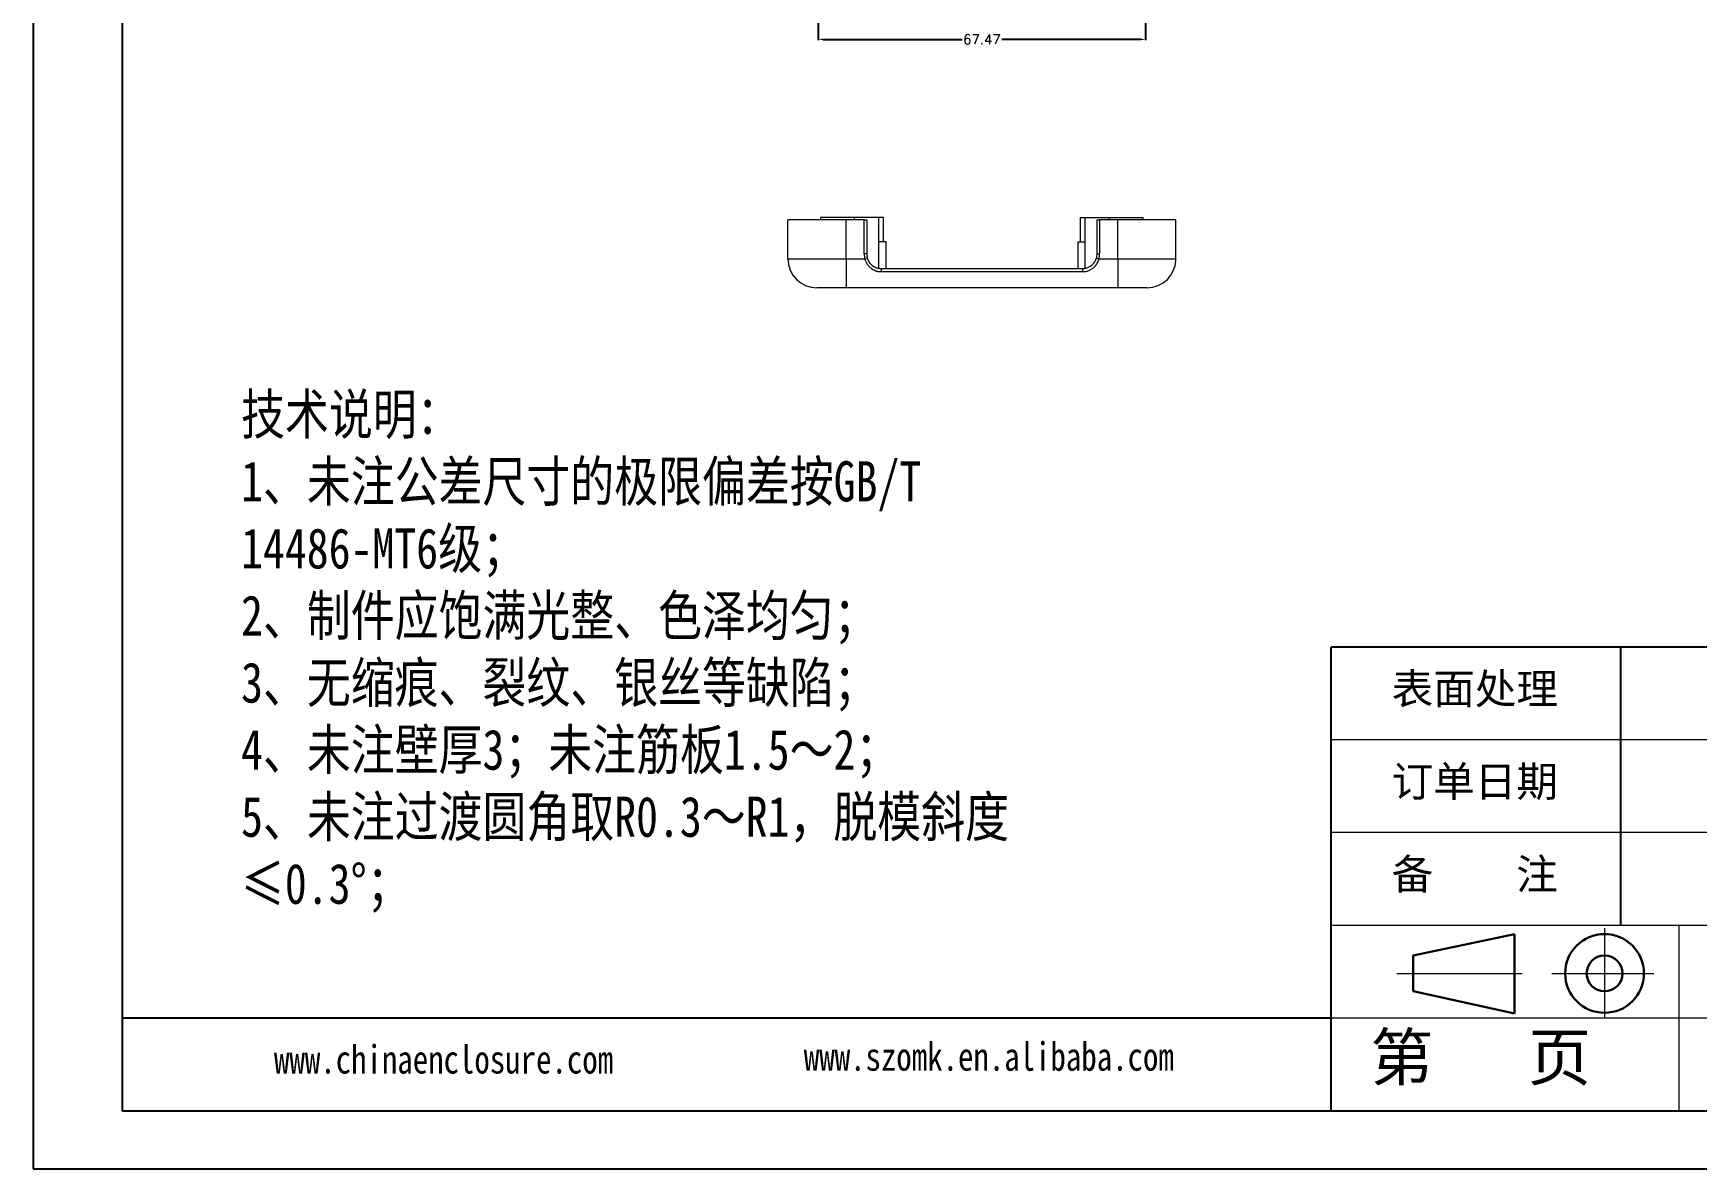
# Model space of a CAD drawing. Header units: inches. Extents: x 1209 to 3085, y 1126 to 1627.
# Drawn here: x 1209.4 to 1552.3, y 1125.7 to 1359.7 of the extents above; entities that cross this region are included whole.
import ezdxf

# ---------------------------------------------------------------- set-up
doc = ezdxf.new("R2010")
doc.units = ezdxf.units.IN
doc.header["$LTSCALE"] = 15
doc.linetypes.add('CENTER2', pattern=[28.575, 19.05, -3.175, 3.175, -3.175])
doc.layers.add('文字', color=81, linetype='Continuous')
for name, color, linetype, lineweight in [('粗实线', 7, 'Continuous', 30), ('细实线', 3, 'Continuous', 9), ('细点划线', 2, 'CENTER2', 9)]:
    doc.layers.add(name, color=color, linetype=linetype, lineweight=lineweight)
doc.styles.get("Standard").update_dxf_attribs({"font": 'txt', "bigfont": 'gbcbig.shx'})
doc.styles.add('宋体', font='', dxfattribs={"width": 0.8, "height": 3.5})
doc.styles.get('宋体').set_extended_font_data('SimSun')
doc.dimstyles.new('2.5', dxfattribs={"dimtxt": 2, "dimasz": 1, "dimexe": 0.18, "dimexo": 0.0625, "dimgap": 0.09, "dimtad": 0, "dimtih": 1, "dimtoh": 1, "dimzin": 0, "dimdsep": 46, "dimtxsty": 'Standard', "dimcen": 1, "dimadec": 0, "dimazin": 2, "dimtfac": 1, "dimtofl": 0, "dimtmove": 0, "dimatfit": 3, "dimfxl": 1, "dimtolj": 1, "dimtzin": 0, "dimarcsym": 0})

# ---------------------------------------------------------------- blocks, each defined once
blk = doc.blocks.new('*D190')
at = {"color": 0, "lineweight": -2, "transparency": 16777216}
for p, q in [((1371.16, 1424.95), (1371.16, 1358.24)), ((1438.64, 1424.95), (1438.64, 1358.24)), ((1372.16, 1358.42), (1400.81, 1358.42)), ((1437.64, 1358.42), (1408.99, 1358.42))]:
    blk.add_line(p, q, dxfattribs=at)
at = {"color": 0, "transparency": 16777216}
for points in [[(1372.16, 1358.58), (1372.16, 1358.25), (1371.16, 1358.42)], [(1437.64, 1358.58), (1437.64, 1358.25), (1438.64, 1358.42)]]:
    blk.add_solid(points, dxfattribs=at)
at = {"layer": 'Defpoints', "color": 0, "transparency": 16777216}
for p in [(1371.16, 1425.01), (1438.64, 1425.01), (1438.64, 1358.42)]:
    blk.add_point(p, dxfattribs=at)
at = {"color": 0, "transparency": 16777216, "insert": (1404.9, 1358.42), "char_height": 2, "attachment_point": 5}
blk.add_mtext('\\A1;67.47', dxfattribs=at)

msp = doc.modelspace()

# ---------------------------------------------------------------- linework, layer by layer
for p, q in [((1209.355, 1627.302), (1209.355, 1125.657)), ((1227.713, 1615.358), (1227.713, 1137.601)), ((1209.355, 1357.9), (1209.355, 1125.657)), ((1620.226, 1233.152), (1476.899, 1233.152)), ((1476.899, 1137.601), (1476.899, 1233.152)), ((1536.618, 1175.821), (1536.618, 1233.152)), ((1476.899, 1156.711), (1227.713, 1156.711)), ((1227.713, 1137.601), (1906.881, 1137.601)), ((1209.355, 1125.657), (1918.824, 1125.657)), ((1209.355, 1125.657), (1537.813, 1125.657))]:
    msp.add_line(p, q)
at = {"color": 7, "linetype": 'Continuous', "lineweight": 15}
for p, q in [((1364.898, 1313.209), (1364.898, 1321.209)), ((1376.898, 1321.209), (1364.898, 1321.209)), ((1371.648, 1321.709), (1371.648, 1321.209)), ((1378.648, 1321.709), (1371.648, 1321.709)), ((1376.898, 1313.209), (1376.898, 1321.209)), ((1380.648, 1321.209), (1376.898, 1321.209)), ((1378.648, 1321.209), (1378.648, 1321.709)), ((1383.648, 1321.709), (1378.648, 1321.709)), ((1380.648, 1314.209), (1380.648, 1321.209)), ((1380.648, 1321.209), (1381.148, 1321.209)), ((1381.148, 1321.209), (1381.148, 1314.209)), ((1383.648, 1311.251), (1383.648, 1321.709)), ((1384.648, 1321.709), (1383.648, 1321.709)), ((1384.648, 1316.709), (1384.648, 1321.709)), ((1425.148, 1321.709), (1425.148, 1316.709)), ((1425.148, 1321.709), (1426.148, 1321.709)), ((1426.148, 1321.709), (1426.148, 1311.251)), ((1426.148, 1321.709), (1431.148, 1321.709)), ((1428.648, 1314.209), (1428.648, 1321.209)), ((1428.648, 1321.209), (1429.148, 1321.209)), ((1429.148, 1321.209), (1429.148, 1314.209)), ((1432.898, 1321.209), (1429.148, 1321.209)), ((1431.148, 1321.709), (1431.148, 1321.209)), ((1431.148, 1321.709), (1438.148, 1321.709)), ((1432.898, 1313.209), (1432.898, 1321.209)), ((1444.898, 1321.209), (1432.898, 1321.209)), ((1438.148, 1321.209), (1438.148, 1321.709)), ((1444.898, 1313.209), (1444.898, 1321.209)), ((1381.148, 1314.209), (1380.648, 1314.209)), ((1381.273, 1313.352), (1380.794, 1313.209)), ((1385.148, 1316.709), (1383.648, 1316.709)), ((1385.148, 1311.209), (1385.148, 1316.709)), ((1424.648, 1316.709), (1424.648, 1311.209)), ((1424.648, 1316.709), (1426.148, 1316.709)), ((1428.523, 1313.352), (1429.002, 1313.209)), ((1428.648, 1314.209), (1429.148, 1314.209)), ((1364.898, 1313.209), (1376.898, 1313.209)), ((1376.898, 1313.209), (1380.794, 1313.209)), ((1376.898, 1313.209), (1376.898, 1307.209)), ((1384.148, 1311.209), (1384.148, 1310.482)), ((1384.148, 1311.209), (1425.648, 1311.209)), ((1425.648, 1310.482), (1384.148, 1310.482)), ((1425.648, 1311.209), (1425.648, 1310.482)), ((1429.002, 1313.209), (1432.898, 1313.209)), ((1432.898, 1313.209), (1432.898, 1307.209)), ((1432.898, 1313.209), (1444.898, 1313.209)), ((1376.898, 1307.209), (1370.898, 1307.209)), ((1432.898, 1307.209), (1376.898, 1307.209)), ((1438.898, 1307.209), (1432.898, 1307.209))]:
    msp.add_line(p, q, dxfattribs=at)
for centre, radius, start, end in [((1384.148, 1314.209), 3.5, 180, 196.60155), ((1384.148, 1314.209), 3, 180, 196.60155), ((1425.648, 1314.209), 3, 343.39845, 0), ((1425.648, 1314.209), 3.5, 343.39845, 0), ((1370.898, 1313.209), 6, 180, 270), ((1438.898, 1313.209), 6, 270, 0)]:
    msp.add_arc(centre, radius, start, end, dxfattribs=at)
for points, knots in [([(1381.273, 1313.352), (1381.288, 1313.305), (1381.318, 1313.209), (1381.373, 1313.066), (1381.437, 1312.921), (1381.511, 1312.775), (1381.596, 1312.629), (1381.732, 1312.422), (1381.969, 1312.129), (1382.343, 1311.791), (1382.775, 1311.528), (1383.15, 1311.374), (1383.441, 1311.29), (1383.685, 1311.242), (1383.92, 1311.214), (1384.073, 1311.211), (1384.148, 1311.209)], [0, 0, 0, 0, 0.0378758, 0.0771852, 0.1179723, 0.1602761, 0.2041319, 0.2495713, 0.3529235, 0.5000692, 0.6457174, 0.750486, 0.8178658, 0.8818269, 0.9424908, 1, 1, 1, 1]), ([(1425.648, 1311.209), (1425.698, 1311.21), (1425.798, 1311.211), (1425.951, 1311.223), (1426.109, 1311.243), (1426.27, 1311.273), (1426.434, 1311.312), (1426.673, 1311.384), (1427.022, 1311.528), (1427.453, 1311.791), (1427.827, 1312.129), (1428.082, 1312.444), (1428.244, 1312.699), (1428.36, 1312.918), (1428.453, 1313.135), (1428.5, 1313.281), (1428.523, 1313.352)], [0, 0, 0, 0, 0.03799118, 0.07736765, 0.1181751, 0.16045457, 0.20424295, 0.24957346, 0.35432677, 0.50001585, 0.64713434, 0.75050292, 0.81803052, 0.88204198, 0.94265302, 1, 1, 1, 1]), ([(1384.148, 1310.482), (1384.091, 1310.482), (1383.978, 1310.483), (1383.808, 1310.495), (1383.64, 1310.515), (1383.474, 1310.545), (1383.31, 1310.584), (1383.147, 1310.632), (1382.986, 1310.69), (1382.826, 1310.757), (1382.669, 1310.834), (1382.513, 1310.92), (1382.358, 1311.017), (1382.206, 1311.123), (1382.016, 1311.27), (1381.798, 1311.463), (1381.565, 1311.71), (1381.358, 1311.975), (1381.177, 1312.258), (1381.022, 1312.559), (1380.891, 1312.876), (1380.827, 1313.097), (1380.794, 1313.209)], [0, 0, 0, 0, 0.036313, 0.0723721, 0.1083068, 0.1442483, 0.1803273, 0.2166733, 0.253413, 0.2906688, 0.3285583, 0.3671933, 0.4066793, 0.4471151, 0.4885925, 0.5633924, 0.6367043, 0.7090588, 0.7810076, 0.8531118, 0.9259288, 1, 1, 1, 1]), ([(1429.002, 1313.209), (1428.985, 1313.149), (1428.952, 1313.028), (1428.891, 1312.852), (1428.824, 1312.68), (1428.749, 1312.513), (1428.667, 1312.351), (1428.577, 1312.194), (1428.48, 1312.042), (1428.375, 1311.895), (1428.263, 1311.753), (1428.143, 1311.617), (1428.016, 1311.486), (1427.881, 1311.36), (1427.698, 1311.204), (1427.465, 1311.03), (1427.177, 1310.856), (1426.883, 1310.715), (1426.583, 1310.607), (1426.276, 1310.533), (1425.964, 1310.487), (1425.754, 1310.484), (1425.648, 1310.482)], [0, 0, 0, 0, 0.0400673, 0.0797025, 0.1189875, 0.1580067, 0.196846, 0.2355925, 0.2743341, 0.3131586, 0.3521532, 0.3914041, 0.4309957, 0.4710104, 0.5115278, 0.5876969, 0.6605522, 0.7307381, 0.798975, 0.8660459, 0.9327753, 1, 1, 1, 1])]:
    msp.add_open_spline(points, degree=3, knots=knots, dxfattribs=at)
at = {"layer": '粗实线', "color": 7}
for p, q in [((1514.668, 1174.033), (1493.787, 1169.607)), ((1514.668, 1174.033), (1514.668, 1157.669)), ((1493.787, 1169.607), (1493.787, 1162.223)), ((1493.787, 1162.223), (1514.668, 1157.669))]:
    msp.add_line(p, q, dxfattribs=at)
for radius in [8.118, 3.692]:
    msp.add_circle((1533.252, 1165.915), radius, dxfattribs=at)
at = {"layer": '细实线', "color": 7}
for p, q in [((1620.226, 1214.042), (1476.899, 1214.042)), ((1620.226, 1194.931), (1476.899, 1194.931)), ((1906.881, 1175.821), (1476.899, 1175.821)), ((1548.562, 1175.821), (1548.562, 1137.601)), ((1620.226, 1156.711), (1476.899, 1156.711))]:
    msp.add_line(p, q, dxfattribs=at)
at = {"layer": '细点划线', "color": 7}
for p, q in [((1533.252, 1175.26), (1533.252, 1156.711)), ((1490.458, 1165.915), (1516.267, 1165.915)), ((1522.395, 1165.915), (1543.377, 1165.915))]:
    msp.add_line(p, q, dxfattribs=at)

# ---------------------------------------------------------------- texts
at = {"char_height": 6.28475, "width": 3571.93643, "attachment_point": 1}
for s, insert in [('{\\fSimHei|b0|i0|c134|p49;表面处理}', (1489.362, 1227.729)), ('{\\fSimHei|b0|i0|c134|p49;订单日期}', (1489.362, 1208.618)), ('{\\fSimHei|b0|i0|c134|p49;备    注}', (1489.362, 1189.508))]:
    msp.add_mtext(s, dxfattribs=dict(at, insert=insert))
at = {"layer": '文字', "color": 0, "attachment_point": 1, "style": '宋体'}
for s, insert, char_height, width in [('{\\H1.111x;技术说明：\\P1、未注公差尺寸的极限偏差按GB/T 14486-MT6级；\\P2、制件应饱满光整、色泽均匀；\\P3、无缩痕、裂纹、银丝等缺陷；\\P4、未注壁厚3；未注筋板1.5～2；\\P5、未注过渡圆角取R0.3～R1，脱模斜度≤0.3%%D；}', (1252.189, 1285.315), 7.46496, 168.14377), ('www.chinaenclosure.com', (1258.978, 1151.119), 5.83926, 102.59015), ('www.szomk.en.alibaba.com', (1368.197, 1151.697), 5.83926, 102.59015)]:
    msp.add_mtext(s, dxfattribs=dict(at, insert=insert, char_height=char_height, width=width))
at = {"layer": '细实线', "color": 7, "insert": (1484.939, 1153.426), "char_height": 9.55515, "width": 71.66362, "attachment_point": 1}
msp.add_mtext('{\\fSimSun|b0|i0|c134|p54;第   页}', dxfattribs=at)

# ---------------------------------------------------------------- dimensions: what is measured, and where the dimension line sits
dim = msp.add_linear_dim(base=(1438.635, 1358.416), p1=(1371.161, 1425.008), p2=(1438.635, 1425.008), dimstyle='2.5')
dim.commit()
dim.dimension.update_dxf_attribs({"geometry": '*D190', "text_midpoint": (1404.898, 1358.416)})

doc.saveas('drawing.dxf')
